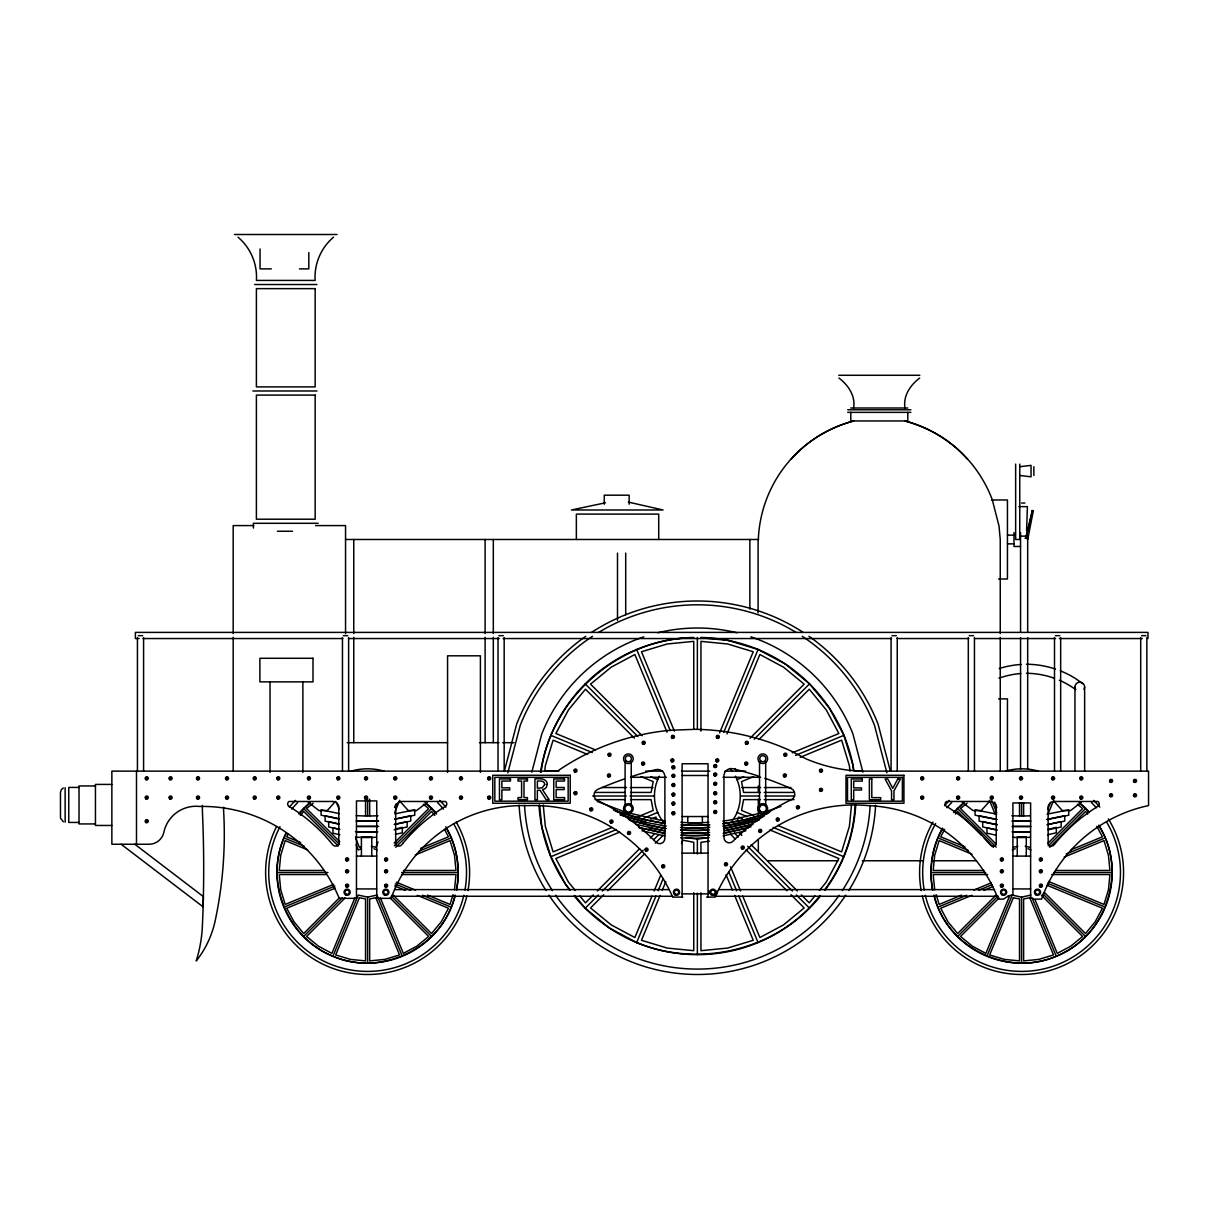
<?xml version="1.0" encoding="UTF-8"?>
<svg xmlns="http://www.w3.org/2000/svg" width="1209" height="1209" viewBox="0 0 1209 1209"><rect width="100%" height="100%" fill="white"/><g stroke="black" fill="none" stroke-linecap="round" stroke-linejoin="round"><path stroke-width="1.5" d="M1026.607 530.6L1027.393 506.631L1018.87 506.631M454.962 895.295C443.461 947.176 381.319 977.537 332.928 956.259C286.231 937.897 262.806 877.704 286.382 833.122M454.493 889.794L455.989 874.56L401.554 874.56M446.333 828.422C457.41 846.814 460.055 869.256 456.518 890.202A90.645 90.645 0 0 0 445.804 826.669M541.073 772.355C550.397 698.213 619.114 638.231 693.724 637.763M544.806 771.115L545.319 765.781L553.102 740.15L587.619 754.446M851.499 804.952L849.398 826.261L841.63 851.892L777.78 825.445M855.095 805.134C853.75 835.495 843.005 865.629 824.614 889.809M942.491 828.225A90.645 90.645 0 0 0 932.668 890.202C929.116 869.256 931.776 846.814 942.854 828.422M1099.449 826.85C1127.982 871.674 1105.525 937.096 1056.258 956.259C1007.868 977.537 945.725 947.176 934.209 895.295M663.469 822.044C653.011 809.471 651.711 790.535 659.313 776.208M735.404 776.208C742.704 789.991 741.842 808.02 732.412 820.548M1027.877 538.73L1033.302 510.772L1032.078 510.546M1030.37 521.094L1032.698 510.666M1026.078 538.398L1032.516 510.636M1025.595 538.307L1032.305 510.591M504.349 771.221L516.666 724.055A194.196 194.196 0 0 1 585.76 636.297M507.825 772.838L520.202 725.445A190.402 190.402 0 0 1 592.47 636.312M531.809 772.173L541.798 733.954A167.19 167.19 0 0 1 643.823 636.826M453.012 894.675L450.05 904.438L427.518 895.098M354.872 897.909L331.901 953.372L318.405 946.163L306.572 936.461L345.064 897.955M378.009 842.069L375.848 847.267L371.284 846.3M332.928 956.259L358.272 895.068L367.612 897.138L376.966 895.068L402.295 956.259M394.557 807.461L395.963 804.061M394.723 812.448L399.741 800.313M652.014 896.126L634.861 937.534L611.24 924.915L590.536 907.929L603.759 894.705M654.16 890.942L660.598 875.407M719.642 732.866L753.237 651.757L727.606 643.989L700.948 641.359L700.948 731.082M574.759 895.461L585.201 908.186L609.23 927.923L636.659 942.567L655.973 895.945M658.119 890.761L663.121 878.671M723.723 732.367L758.073 649.475L728.302 640.453L701.008 637.763M660.084 895.416L641.495 940.285L667.126 948.068L693.77 950.682L693.77 892.741M662.23 890.247L665.796 881.618M681.528 843.64L682.949 840.195L693.77 842.28L693.77 853.494M726.987 733.893L759.872 654.507L783.477 667.141L804.181 684.128L749.988 738.306M737.822 819.385L738.79 817.072L742.235 818.493M986.876 956.259L1012.22 895.068L1021.575 897.138L1030.914 895.068M1047.81 809.169L1050.621 802.368M1047.946 814.186L1053.689 800.313M919.671 378.009C910.543 384.991 902.942 395.675 904.982 408.007M288.346 833.802L286.745 836.794L300.618 842.537M944.713 829.298L940.708 836.794L964.963 846.844M299.016 813.914L309.02 803.909M300.437 815.41L303.671 811.466L338.188 845.983M814.926 895.945L809.259 902.851L801.34 894.917M819.46 890.429L826.246 882.147L838.88 858.526L769.846 829.933M636.659 942.567C699.452 968.666 778.4 949.972 819.974 895.461M954.097 812.539L962.969 803.909M955.473 814.095L957.619 811.466L981.512 835.359M791.17 459.239C807.431 440.469 829.827 427.457 853.69 420.959A127.64 127.64 0 0 0 758.33 539.486L758.617 539.486M335.437 801.431L327.291 810.514L319.04 810.604L308.25 802.323M989.446 801.431L981.3 810.514L973.049 810.604L962.258 802.323M339.517 897.713L303.671 933.56L293.968 921.726L286.745 908.231L335.286 888.131M394.149 843.081L428.651 808.564L423.392 804.257M303.519 936.612L342.192 897.924M394.361 845.756L431.704 808.413L426.218 803.909M395.721 847.313L431.553 811.466L434.802 815.41M593.392 894.917L585.458 902.851L579.791 895.945M597.352 890.957L639.652 848.658M650.23 838.079L654.19 834.119M585.201 908.186L598.379 895.008M602.324 891.063L643.173 850.214M653.706 839.681L658.981 834.406M754.189 739.198L809.531 683.856L785.487 664.134L758.073 649.475M607.719 890.746L644.729 853.735M655.308 843.157L663.227 835.238M759.04 739.424L809.259 689.206L826.246 709.91L838.88 733.515L792.288 752.814M996.125 895.053L957.619 933.56L947.916 921.726L940.708 908.231L971.9 895.31M1048.097 843.081L1082.614 808.564L1077.355 804.257M957.483 936.612L997.485 896.594M1048.324 845.756L1085.667 808.413L1089.037 812.539M999.027 897.955L960.52 936.461L972.353 946.163L985.849 953.372L1009.545 896.186L1008.215 895.642M1049.669 847.313L1085.516 811.466L1087.677 814.095M333.548 237.206C321.02 247.633 313.992 264.167 315.156 280.428L256.399 280.428C257.562 264.167 250.535 247.633 238.007 237.206M313.146 803.169L306.572 808.564L339.759 841.751M967.094 803.169L960.52 808.564L996.367 844.411M427.276 802.323L416.47 810.604L408.234 810.514L400.088 801.431M1081.284 802.323L1070.479 810.604L1062.243 810.514L1054.097 801.431M63.336 788.041L61.417 789.522L60.45 792.363L60.495 818.115L63.336 821.818M360.705 846.723L359.375 847.267L355.794 838.608M361.234 848.718L358.272 849.957L356.156 844.849M333.714 884.338L285.173 904.438L280.73 889.794L279.234 874.56L326.173 874.56M420.747 848.28L448.479 836.794L444.474 829.298M283.873 907.203L334.863 886.076M419.07 851.196L451.35 837.822M415.382 854.944L450.05 840.587L454.493 855.231L455.989 870.465L403.428 870.465M611.769 827.591L553.102 851.892L545.319 826.261L543.234 804.952M637.657 816.861L653.192 810.438L651.107 799.617L630.554 799.617M570.119 889.809L565.464 884.157L550.82 856.728L616.439 829.54M644.065 818.1L657.877 812.372M736.84 779.669L743.747 776.813M795.552 755.353L843.912 735.329L829.253 707.9L809.531 683.856M619.703 832.079L555.853 858.526L568.472 882.147L575.272 890.429M650.759 819.218L655.943 817.072L656.895 819.385M753.615 776.616L741.54 781.619L743.611 792.439L760.431 792.439M800.207 757.318L841.63 740.15L849.398 765.781L849.927 771.115M1013.338 847.267L1017.902 846.3M1012.22 849.957L1015.197 848.718M961.669 895.098L939.136 904.438L936.174 894.675M973.804 890.081L991.123 882.902M1071.234 849.715L1102.427 836.794L1096.82 826.306M937.821 907.203L966.716 895.234M978.61 890.308L992.211 884.671M1066.217 854.022L1105.313 837.822M984.035 890.277L992.695 886.696M1064.147 857.105L1103.998 840.587L1108.441 855.231L1109.953 870.465L1055.502 870.465M759.6 819.868L725.808 828.059M764.133 812.252L780.984 806.388M769.619 812.372L745.076 819.611L728.453 822.785M767.503 813.642L747.041 819.4L729.768 822.679A232.143 232.143 0 0 1 722.816 823.631M764.088 816.317L743.097 822.377L727.123 825.43A214.628 214.628 0 0 1 723.556 825.943M751.046 826.79L723.148 833.333M745.832 830.779L723.148 835.903M751.847 824.402L724.478 830.689M748.22 827.953L724.478 833.258M757.151 821.168L727.123 827.999A214.628 214.628 0 0 1 723.556 828.513M752.92 824.508L725.808 830.628M762.426 812.705L729.768 820.125A232.143 232.143 0 0 1 722.816 821.077M761.519 817.768L728.453 825.339A223.378 223.378 0 0 1 722.876 826.125M395.434 829.011L402.31 827.364L402.31 832.759L395.434 834.391M1047.719 829.419L1056.318 827.364L1056.318 832.759L1047.719 834.799M605.513 502.778L571.419 509.986L663.076 509.986L628.348 502.098M394.754 819.052L410.728 815.697L410.728 821.077L394.754 824.447M1046.979 819.354L1064.736 815.697L1064.736 821.077L1046.979 824.734M394.769 813.899L414.747 809.818L414.747 815.198L394.769 819.279M394.149 824.402L407.161 821.606L407.161 827.001L394.149 829.797M1047.1 814.171L1068.741 809.818L1068.741 815.198L1047.1 819.551M1048.158 824.402L1061.17 821.606L1061.17 827.001L1048.158 829.797M686.213 837.656L697.366 839.122L708.519 837.656M709.456 841.162L700.948 842.28L700.948 853.494M1019.761 466.704L1031.05 465.374L1031.05 476.814L1019.761 475.469M378.674 821.017L357.169 821.032M378.009 821.047L356.156 820.987M378.674 826.397L357.169 826.427M1030.325 821.107L1012.961 821.092M1030.884 821.077L1011.842 821.047M1030.884 826.457L1012.961 826.472M377.782 826.442L358.06 826.442M1030.144 826.503L1012.069 826.442M234.501 234.501L337.069 234.501M271.3 268.882L260.056 268.882L260.056 248.978M299.439 268.882L308.809 268.882L308.809 252.59M254.646 284.523L316.97 284.523M838.759 375.289L919.837 375.289M252.877 390.991L317.015 390.991M850.788 408.007L907.793 408.007M847.721 409.791L910.876 409.791M847.721 412.36L910.876 412.36M991.531 499.982L1007.445 499.982L1007.445 579.005L998.604 579.005M1021.56 503.035L1024.869 503.035M318.163 523.301L253.406 523.301L253.406 528.076M253.784 525.583L233.186 525.583L233.186 633.607M315.579 525.583L345.547 525.583L345.547 633.607M277.405 531.25L292.487 531.25M1007.445 535.134L1013.988 535.134M1020.154 536.131L1027.68 536.131L1027.68 632.005M345.547 539.486L758.088 539.486L758.088 612.903M1007.445 543.854L1013.988 543.854M1020.532 546.468L1013.988 546.468L1013.988 532.519M138.325 635.677L142.677 635.677M343.371 635.677L347.724 635.677M498.909 635.677L503.276 635.677M891.985 635.677L896.337 635.677M969.21 635.677L973.562 635.677M1055.412 635.677L1059.764 635.677M1141.598 635.677L1145.966 635.677M139.141 638.548L135.378 638.548L135.378 632.398L1147.961 632.398L1147.961 638.548M142.919 638.548L342.797 638.548M348.449 638.548L499.302 638.548M503.08 638.548L891.517 638.548M897.169 638.548L968.832 638.548M974.484 638.548L1055.563 638.548M1059.341 638.548L1142.309 638.548M998.604 698.878L1007.445 698.878L1007.445 770.904M347.195 742.674L447.587 742.674M479.489 742.674L498.969 742.674M502.732 742.674L514.021 742.674M558.906 771.13L111.863 771.13L111.863 844.245L148.435 844.245A15.173 15.173 0 0 0 163.699 832.971A32.915 32.915 0 0 1 199.606 806.448A147.725 147.725 0 0 1 339.215 898.347L356.474 898.347L356.474 800.917L376.74 800.917L376.74 898.347L391.036 898.347A140.078 140.078 0 0 1 527.744 805.632A151.488 151.488 0 0 1 672.627 897.093L682.753 897.093M645.651 771.13L662.623 771.13M681.483 771.13L709.774 771.13M724.856 771.13L745.59 771.13M854.975 771.13L1148.55 771.13L1148.55 805.572A145.941 145.941 0 0 0 1041.553 899.133L1033.831 899.133L1030.627 897.078L1030.627 802.942L1012.915 802.942L1012.915 894.69L1010.694 895.31A24.89 24.89 0 0 0 1003.561 899.133L998.196 899.133A145.745 145.745 0 0 0 867.669 805.557A150.838 150.838 0 0 0 715.214 897.093L706.615 897.093M682.118 775.498L708.036 775.498M630.569 777.281L666.401 777.281M722.967 777.281L760.688 777.281M111.863 784.414L95.451 784.414L95.451 825.46L111.863 825.46M95.451 785.941L79.023 785.941L79.023 823.934L95.451 823.934M79.023 787.422L68.762 787.422L68.762 822.437L79.023 822.437M602.022 787.543L626.564 787.543M630.342 787.543L652.996 787.543M741.721 787.543L760.612 787.543M764.375 787.543L790.807 787.543M595.04 792.439L624.947 792.439M630.554 792.439L651.107 792.439L653.192 781.619L641.118 776.616M764.179 792.439L794.086 792.439M592.773 796.021L626.307 796.021M630.04 796.021L654.265 796.021M740.467 796.021L759.101 796.021M764.692 796.021L794.494 796.021M595.04 799.617L624.947 799.617M760.431 799.617L743.611 799.617L741.54 810.438L753.615 815.44M764.179 799.617L794.086 799.617M682.118 816.543L708.036 816.543M682.118 853.131L708.036 853.131M356.474 856.093L376.74 856.093M1012.915 856.093L1030.627 856.093M767.881 860.763L838.094 860.763M862.425 860.763L922.558 860.763M933.665 860.763L976.373 860.763M324.284 870.465L279.234 870.465L280.73 855.231L285.173 840.587L307.706 849.927M983.884 870.465L933.197 870.465L934.693 855.231L939.136 840.587L972.066 854.234M276.967 872.52L327.896 872.52M401.675 872.52L458.256 872.52M930.93 872.52L985.622 872.52M1053.749 872.52L1112.204 872.52M987.632 874.56L933.197 874.56L934.693 889.794M1051.754 874.56L1109.953 874.56L1108.441 889.794L1103.998 904.438L1048.535 881.467M356.474 888.932L376.74 888.932M1012.915 888.932L1030.627 888.932M394.905 889.612L669.015 889.612M718.584 889.612L994.569 889.612M682.118 893.874L708.036 893.874M391.142 896.262L672.763 896.262M714.821 896.262L998.317 896.262M545.425 771.13L557.198 771.297A237.145 237.145 0 0 1 670.889 730.236L695.311 729.329A237.145 237.145 0 0 1 790.066 750.547L806.146 758.889A153.709 153.709 0 0 0 861.397 771.13M1025.247 846.3L1029.796 847.267M996.76 814.171L975.104 809.818L975.104 815.198L996.76 819.551M996.881 819.4L979.109 815.773L979.109 821.153L996.881 824.78M339.412 813.612L321.095 809.818L321.095 815.198L339.412 819.007M339.306 818.81L325.115 815.773L325.115 821.153L339.306 824.206M997.334 824.644L982.69 821.561L982.69 826.956L997.334 830.039M664.723 833.303L638.548 827.379M664.723 835.872L642.024 830.855M1025.066 538.217L1028.179 538.791M665.207 830.87L635.994 824.281M665.207 833.439L639.621 827.802M663.922 828.165L648.583 825.279L628.453 819.506M648.583 827.848L663.922 830.734M995.596 829.737L986.967 827.787L986.967 833.182L995.596 835.117M339.865 829.344L332.974 827.787L332.974 833.182L339.865 834.739M338.429 823.828L328.682 821.561L328.682 826.956L338.429 829.223M646.649 822.437L620.459 814.609M630.841 820.775L662.623 828.044A214.628 214.628 0 0 0 666.189 828.543M613.658 810.151L644.684 819.626L661.323 822.785A223.378 223.378 0 0 0 665.026 823.329M615.532 811.299L642.72 819.4L660.008 822.679A232.143 232.143 0 0 0 665.207 823.42M620.141 814.972L644.684 822.196L662.623 825.475A214.628 214.628 0 0 0 666.189 825.989M1027.937 848.718L1030.914 849.957M937.821 837.822L968.424 850.501M1047.523 883.265L1105.313 907.203M1046.979 885.26L1102.427 908.231L1095.218 921.726L1085.516 933.56L1044.364 892.408M595.538 749.958L555.853 733.515L568.472 709.91L585.458 689.206L634.362 738.11M550.82 735.329L592.259 752.497M650.971 776.813L657.877 779.669M736.84 812.372L747.207 816.664M773.11 827.394L843.912 856.728M373.989 848.718L376.966 849.957M396.325 882.177L415.382 890.081M283.873 837.822L304.26 846.27M395.267 883.975L410.561 890.308M422.47 895.234L451.35 907.203M394.754 885.97L405.151 890.277M417.286 895.31L448.479 908.231L441.27 921.726L431.553 933.56L393.061 895.053M597.231 801.401L625.627 812.252L660.008 820.125A232.143 232.143 0 0 0 665.207 820.851M1082.796 683.705L1075.738 678.672A93.652 93.652 0 0 0 1060.308 670.829M134.804 844.245L203.399 896.625L203.112 906.841L121.127 844.245M1080.166 803.909L1085.667 808.413M957.483 808.413L996.156 847.101M1042.989 893.935L1085.667 936.612M984.171 838.018L993.466 847.313M1041.463 895.31L1082.614 936.461L1070.781 946.163L1057.286 953.372L1035.025 899.647M642.085 735.677L590.536 684.128L611.24 667.141L634.861 654.507L667.02 732.17M739.213 832.789L741.858 835.434M751.106 844.698L797.366 890.957M585.201 683.856L637.899 736.568M734.422 833.092L738.382 837.036M747.6 846.27L792.394 891.063M796.353 895.008L809.531 908.186M730.176 833.908L735.45 839.197M746.029 849.776L786.999 890.746M790.973 894.705L804.181 907.929L783.477 924.915L759.872 937.534L742.719 896.126M303.519 808.413L339.533 844.426M391.701 896.594L431.704 936.612M390.159 897.955L428.651 936.461L416.833 946.163L403.338 953.372L380.351 897.909M967.427 459.239C951.151 440.469 928.769 427.457 904.906 420.959A127.64 127.64 0 0 1 992.257 499.71L999.012 525.975L1000.251 539.486L1000.251 633.652M431.704 808.413L436.222 813.914M734.694 768.576L736.78 771.297M730.115 768.531L732.412 771.493M838.925 378.009C848.053 384.991 855.655 395.675 853.614 408.007M994.675 802.217L996.821 807.416M991.803 800.66L996.73 812.569M1032.32 898.468L1056.258 956.259M989.446 800.313L995.188 814.186M674.38 731.143L641.495 651.757L667.126 643.989L693.77 641.359L693.77 729.208M730.553 866.777L740.573 890.942M636.659 649.475L670.285 730.644M728.74 871.765L736.598 890.761M738.744 895.945L758.073 942.567M726.065 874.711L732.503 890.247M734.649 895.416L753.237 940.285L727.606 948.068L700.948 950.682L700.948 892.741M336.208 802.051L339.079 808.987M843.912 735.329L852.934 765.085L853.478 770.541M550.82 856.728L541.783 826.971L539.637 805.134M890.383 771.221L878.051 724.055A194.196 194.196 0 0 0 808.972 636.297M886.907 772.838L874.53 725.445A190.402 190.402 0 0 0 802.247 636.312M862.909 772.173L852.934 733.954A167.19 167.19 0 0 0 750.895 636.826M1146.857 637.551L1146.857 771.13M1140.707 637.551L1140.707 771.13M1084.639 686.984L1084.639 771.13M1074.952 686.984L1074.952 771.13M1060.656 637.551L1060.656 771.13M1054.505 637.551L1054.505 771.13M1033.861 466.704L1033.861 475.469M1027.68 637.657L1027.68 769.241M1026.29 856.093L1026.29 836.855L1017.237 836.855L1017.237 856.093M1023.615 802.912L1023.615 816.045M1021.575 802.625L1021.575 815.818M1021.575 897.138L1021.575 963.15M1020.532 532.519L1020.562 632.005M1020.562 637.657L1020.562 769.241M1019.761 464.105L1019.761 539.486L1015.651 539.486L1015.651 464.105M1019.519 802.912L1019.519 816.045M1000.251 637.415L1000.251 771.13M974.454 637.551L974.454 771.13M968.303 637.551L968.303 771.13M907.793 412.36L907.793 420.959L850.788 420.959L850.788 412.36M897.244 637.551L897.244 771.13M891.078 637.551L891.078 771.13M765.69 761.534L765.69 805.889M759.524 761.534L759.524 807.733M758.33 786.062L758.33 791.668M758.33 799.134L758.33 814.08M758.33 840.225L758.33 851.423M749.867 539.486L749.867 609.14M708.036 897.093L708.036 763.756L682.118 763.756L682.118 897.093M702.384 816.543L702.384 822.755L687.77 822.755L687.77 816.543M697.366 637.4L697.366 728.695M697.366 839.122L697.366 854.038M697.366 893.164L697.366 954.642M658.709 539.486L658.709 514.097L576.361 514.097L576.361 539.486M631.249 761.534L631.249 805.889M629.148 504.229L629.148 495.191L604.258 495.191L604.258 504.229M625.703 553.102L625.703 614.792M625.098 761.534L625.098 805.889M617.497 553.102L617.497 620.429M504.168 637.551L504.168 771.13M498.017 637.551L498.017 771.13M493.317 539.486L493.317 633.576M493.317 637.324L493.317 742.674M485.111 539.486L485.111 633.576M485.111 637.324L485.111 742.674M480.411 772.415L480.411 655.807L447.572 655.807L447.572 772.415M371.783 856.093L371.783 836.855L361.415 836.855L361.415 856.093M369.667 799.149L369.667 816.045M367.612 798.847L367.612 815.818M367.612 897.138L367.612 963.15M365.556 799.149L365.556 816.045M353.753 539.486L353.753 633.576M353.753 637.324L353.753 742.674M348.63 637.551L348.63 771.13M342.464 637.551L342.464 771.13M302.87 681.876L302.87 772.415M270.03 681.876L270.03 772.415M233.186 637.355L233.186 771.115M223.62 807.204L223.62 810.846A413.584 413.584 0 0 1 215.096 921.107A97.249 97.249 0 0 1 196.206 960.974A136.738 136.738 0 0 0 202.387 926.034A1276.523 1276.523 0 0 0 202.387 810.846L202.387 805.39M143.584 637.551L143.584 771.13M137.433 637.551L137.433 771.13M136.496 771.13L136.496 844.245M65.135 787.679L65.135 822.18M998.982 678.173A84.101 84.101 0 0 1 1020.834 673.534M1026.426 664.24A93.652 93.652 0 0 1 1055.442 669.061M1026.441 673.292A84.509 84.509 0 0 1 1054.052 678.143M1059.296 680.214A84.509 84.509 0 0 1 1075.572 689.493M999.208 668.547A93.229 93.229 0 0 1 1021.227 664.436M1075.602 689.402A4.836 4.836 0 0 1 1079.803 682.148A4.836 4.836 0 0 1 1083.989 689.402M1005.51 771.13A59.528 59.528 0 0 1 1038.35 771.13M657.756 632.775A167.19 167.19 0 0 1 736.961 632.775M591.942 632.111A194.196 194.196 0 0 1 802.776 632.111M598.651 632.398A190.402 190.402 0 0 1 796.081 632.398M351.199 771.13A59.528 59.528 0 0 1 384.039 771.13M378.009 815.712A179.355 179.355 0 0 1 356.156 815.607M377.782 831.837A150.324 150.324 0 0 1 358.06 831.822M376.362 837.202A132.839 132.839 0 0 1 355.461 837.051M376.362 831.807A132.839 132.839 0 0 1 355.461 831.671M1030.325 815.788A179.355 179.355 0 0 1 1011.842 815.712M1030.144 831.928A150.324 150.324 0 0 1 1012.069 831.822M1030.37 837.202A132.839 132.839 0 0 1 1012.946 837.308M1030.37 831.807A132.839 132.839 0 0 1 1012.946 831.913M709.245 827.394A214.628 214.628 0 0 1 680.516 827.424M709.245 829.963A214.628 214.628 0 0 1 680.516 829.979M708.64 832.533A205.908 205.908 0 0 1 681.09 832.578M708.64 829.963A205.908 205.908 0 0 1 681.09 830.009M709.683 834.981A197.218 197.218 0 0 1 681.861 835.192M709.683 832.412A197.218 197.218 0 0 1 681.861 832.623M709.018 837.58A188.544 188.544 0 0 1 680.622 837.731M709.018 835.011A188.544 188.544 0 0 1 680.622 835.162M708.867 822.332A232.143 232.143 0 0 1 680.894 822.332M708.867 824.901A232.143 232.143 0 0 1 680.894 824.901M728.453 822.785A223.378 223.378 0 0 1 722.876 823.556M709.834 824.825A223.378 223.378 0 0 1 681.8 824.946M709.834 827.379A223.378 223.378 0 0 1 681.8 827.5M665.026 825.883A223.378 223.378 0 0 1 661.323 825.354M716.907 891.154A4.111 4.111 0 0 1 715.003 895.778M708.988 893.285A4.111 4.111 0 0 1 708.988 891.154M758.088 775.951A368.382 368.382 0 0 0 737.717 769.952L733.153 768.788A7.435 7.435 0 0 0 723.964 774.954L723.964 837.232A5.259 5.259 0 0 0 732.986 841.268L735.253 838.925A204.774 204.774 0 0 1 788.963 800.842L791.154 799.829A6.151 6.151 0 0 0 791.154 788.555A368.382 368.382 0 0 0 764.798 778.218M624.071 779.08A368.382 368.382 0 0 0 597.699 789.401A6.151 6.151 0 0 0 597.699 800.675L599.891 801.688A204.774 204.774 0 0 1 653.601 839.787L655.882 842.114A5.259 5.259 0 0 0 664.89 838.079L664.89 775.8A7.435 7.435 0 0 0 655.701 769.634L651.137 770.798A368.382 368.382 0 0 0 630.766 776.813M875.603 805.224A178.479 178.479 0 0 1 848.748 890.549M845.756 895.174A178.479 178.479 0 0 1 548.962 895.174M545.969 890.549A178.479 178.479 0 0 1 519.129 805.224M870.163 805.436A173.053 173.053 0 0 1 842.295 890.61M839.137 895.28A173.053 173.053 0 0 1 555.596 895.28M552.437 890.61A173.053 173.053 0 0 1 524.555 805.436M855.73 805.164A158.621 158.621 0 0 1 825.052 890.126M820.563 895.945A158.621 158.621 0 0 1 574.169 895.945M569.666 890.126A158.621 158.621 0 0 1 539.002 805.164M540.529 772.279A158.621 158.621 0 0 1 693.709 637.445M701.008 637.445A158.621 158.621 0 0 1 853.917 770.465M466.87 895.96A101.979 101.979 0 0 1 332.838 968.379A101.979 101.979 0 0 1 276.408 826.865M289.359 807.113A101.979 101.979 0 0 1 295.495 800.403M439.728 800.403A101.979 101.979 0 0 1 445.864 807.113M456.231 822.044A101.979 101.979 0 0 1 467.974 890.625M463.863 895.249A98.896 98.896 0 0 1 333.064 965.175A98.896 98.896 0 0 1 279.989 826.684M291.732 809.093A98.896 98.896 0 0 1 297.686 802.58M437.537 802.58A98.896 98.896 0 0 1 443.491 809.093M453.541 823.571A98.896 98.896 0 0 1 464.936 890.081M455.325 895.385A90.645 90.645 0 0 1 336.253 957.558A90.645 90.645 0 0 1 286.049 832.971M298.699 813.642A90.645 90.645 0 0 1 310.108 802.444M425.115 802.444A90.645 90.645 0 0 1 436.54 813.642M1108.336 818.901A101.979 101.979 0 0 1 1060.595 966.732A101.979 101.979 0 0 1 922.316 895.96M921.213 890.625A101.979 101.979 0 0 1 932.955 822.044M944.501 805.723A101.979 101.979 0 0 1 949.458 800.403M1093.677 800.403A101.979 101.979 0 0 1 1099.827 807.113M1106.613 822.044A98.896 98.896 0 0 1 1058.6 964.208A98.896 98.896 0 0 1 925.323 895.249M924.25 890.081A98.896 98.896 0 0 1 935.645 823.571M946.843 807.748A98.896 98.896 0 0 1 951.649 802.58M1091.5 802.58A98.896 98.896 0 0 1 1096.306 807.748M1098.845 825.143A90.645 90.645 0 0 1 1057.074 955.911A90.645 90.645 0 0 1 933.862 895.385M953.825 812.297A90.645 90.645 0 0 1 964.072 802.444M1079.078 802.444A90.645 90.645 0 0 1 1089.324 812.297M547.209 784.369L546.513 786.983A5.682 5.682 0 0 1 544.473 788.993L542.524 789.764L549.158 799.708L546.136 799.708L540.045 790.278L537.37 790.278L537.37 799.708L534.952 799.708L534.952 778.944C539.138 778.52 547.284 778.143 547.209 784.369M544.715 784.52L542.146 787.905L537.37 788.177L537.37 781.044C540 780.878 544.866 780.651 544.715 784.52M145.654 778.067C146.984 782.223 148.888 775.135 145.654 778.067M145.654 797.305C146.984 801.461 148.888 794.373 145.654 797.305M145.654 820.926C146.984 825.082 148.888 817.994 145.654 820.926M169.517 778.067C170.847 782.223 172.751 775.135 169.517 778.067M169.517 797.305C170.847 801.461 172.751 794.373 169.517 797.305M196.961 778.067C198.291 782.223 200.195 775.135 196.961 778.067M196.961 797.305C198.291 801.461 200.195 794.373 196.961 797.305M225.947 778.067C227.292 782.223 229.181 775.135 225.947 778.067M225.947 797.305C227.292 801.461 229.181 794.373 225.947 797.305M253.663 778.067C254.993 782.223 256.897 775.135 253.663 778.067M253.663 797.305C254.993 801.461 256.897 794.373 253.663 797.305M277.269 778.067C278.599 782.223 280.488 775.135 277.269 778.067M277.269 797.305C278.599 801.461 280.488 794.373 277.269 797.305M307.872 778.067C309.202 782.223 311.106 775.135 307.872 778.067M307.872 797.305C309.202 801.461 311.106 794.373 307.872 797.305M337.296 778.067C338.626 782.223 340.53 775.135 337.296 778.067M337.296 797.305C338.626 801.461 340.53 794.373 337.296 797.305M346.091 859.176C347.421 863.332 349.325 856.244 346.091 859.176M346.091 871.009C347.421 875.165 349.325 868.062 346.091 871.009M346.091 885.366C347.421 889.522 349.325 882.434 346.091 885.366M364.997 778.067C366.327 782.223 368.231 775.135 364.997 778.067M364.997 797.305C366.327 801.461 368.231 794.373 364.997 797.305M394.255 778.067C395.585 782.223 397.474 775.135 394.255 778.067M385.082 859.176C386.412 863.332 388.316 856.244 385.082 859.176M394.255 797.305C395.585 801.461 397.474 794.373 394.255 797.305M385.082 871.009C386.412 875.165 388.316 868.062 385.082 871.009M385.082 885.366C386.412 889.522 388.316 882.434 385.082 885.366M429.905 778.067C431.235 782.223 433.139 775.135 429.905 778.067M429.905 797.305C431.235 801.461 433.139 794.373 429.905 797.305M459.919 778.067C461.264 782.223 463.153 775.135 459.919 778.067M459.919 797.305C461.264 801.461 463.153 794.373 459.919 797.305M488.149 778.067C489.479 782.223 491.383 775.135 488.149 778.067M488.149 797.305C489.479 801.461 491.383 794.373 488.149 797.305M574.426 770.329C575.756 774.485 577.66 767.398 574.426 770.329M574.426 792.908C575.756 797.063 577.66 789.976 574.426 792.908M590.219 809.078C591.549 813.234 593.453 806.131 590.219 809.078M608.444 754.431C609.774 758.587 611.678 751.499 608.444 754.431M607.931 775.211C609.26 779.367 611.165 772.279 607.931 775.211M610.424 821.259C611.769 825.415 613.658 818.327 610.424 821.259M627.97 832.669C629.3 836.824 631.204 829.737 627.97 832.669M642.614 742.492C643.944 746.648 645.848 739.56 642.614 742.492M642.1 763.272C643.43 767.428 645.334 760.34 642.1 763.272M645.47 849.353C646.8 853.509 648.689 846.421 645.47 849.353M671.856 736.598C673.186 740.754 675.09 733.667 671.856 736.598M671.343 760.129C672.672 764.284 674.577 757.197 671.343 760.129M672.37 767.05C673.7 771.206 675.604 764.118 672.37 767.05M672.37 775.513C673.7 779.669 675.604 772.581 672.37 775.513M672.37 784.762C673.7 788.918 675.604 781.815 672.37 784.762M662.184 866.022C663.514 870.178 665.418 863.09 662.184 866.022M672.37 794.253C673.7 798.408 675.604 791.321 672.37 794.253M672.37 803.229C673.7 807.385 675.604 800.298 672.37 803.229M672.37 812.977C673.7 817.133 675.604 810.045 672.37 812.977M716.756 736.598C718.086 740.754 719.99 733.667 716.756 736.598M714.187 765.765C715.516 769.921 717.421 762.834 714.187 765.765M714.187 774.244C715.516 778.4 717.421 771.297 714.187 774.244M716.242 760.129C717.572 764.284 719.476 757.197 716.242 760.129M714.187 783.477C715.516 787.633 717.421 780.546 714.187 783.477M714.187 792.968C715.516 797.124 717.421 790.036 714.187 792.968M714.187 801.945C715.516 806.101 717.421 799.013 714.187 801.945M714.187 811.692C715.516 815.848 717.421 808.761 714.187 811.692M724.916 863.967C726.246 868.122 728.15 861.035 724.916 863.967M745.741 742.492C747.071 746.648 748.976 739.56 745.741 742.492M745.228 763.272C746.558 767.428 748.462 760.34 745.228 763.272M741.646 847.297C742.976 851.453 744.88 844.366 741.646 847.297M759.131 830.613C760.461 834.769 762.365 827.681 759.131 830.613M784.278 754.431C785.608 758.587 787.512 751.499 784.278 754.431M776.677 819.203C778.007 823.359 779.911 816.271 776.677 819.203M783.764 775.211C785.109 779.367 786.999 772.279 783.764 775.211M796.882 807.023C798.227 811.179 800.116 804.091 796.882 807.023M819.944 770.329C821.274 774.485 823.178 767.398 819.944 770.329M819.944 789.568C821.274 793.724 823.178 786.636 819.944 789.568M921.198 778.067C922.527 782.223 924.432 775.135 921.198 778.067M921.198 797.305C922.527 801.461 924.432 794.373 921.198 797.305M957.105 778.067C958.45 782.223 960.339 775.135 957.105 778.067M957.105 797.305C958.45 801.461 960.339 794.373 957.105 797.305M990.715 778.067C992.045 782.223 993.949 775.135 990.715 778.067M990.715 797.305C992.045 801.461 993.949 794.373 990.715 797.305M1000.795 859.176C1002.125 863.332 1004.029 856.244 1000.795 859.176M1000.795 871.009C1002.125 875.165 1004.029 868.062 1000.795 871.009M1000.795 885.366C1002.125 889.522 1004.029 882.434 1000.795 885.366M1019.973 778.067C1021.303 782.223 1023.192 775.135 1019.973 778.067M1019.973 797.305C1021.303 801.461 1023.192 794.373 1019.973 797.305M1039.785 859.176C1041.115 863.332 1043.019 856.244 1039.785 859.176M1039.785 871.009C1041.115 875.165 1043.019 868.062 1039.785 871.009M1052.042 778.067C1053.371 782.223 1055.261 775.135 1052.042 778.067M1039.785 885.366C1041.115 889.522 1043.019 882.434 1039.785 885.366M1052.042 797.305C1053.371 801.461 1055.261 794.373 1052.042 797.305M1080.257 778.067C1081.587 782.223 1083.491 775.135 1080.257 778.067M1080.257 797.305C1081.587 801.461 1083.491 794.373 1080.257 797.305M1110.013 780.636C1111.343 784.792 1113.247 777.689 1110.013 780.636M1110.013 794.993C1111.343 799.149 1113.247 792.061 1110.013 794.993M1133.936 780.636C1135.266 784.792 1137.17 777.689 1133.936 780.636M1133.936 794.993C1135.266 799.149 1137.17 792.061 1133.936 794.993M359.375 897.758L335.694 954.944L350.338 959.387L365.556 960.898L365.556 898.937L359.375 897.758M1013.338 897.758L989.642 954.944L1004.286 959.387L1019.519 960.898L1019.519 898.937L1013.338 897.758M897.743 778.989L892.771 788.344L887.799 778.989L885.079 778.989L891.577 790.867L891.577 799.769L893.965 799.769L893.965 790.867L900.463 778.989L897.743 778.989M402.945 843.262L401.856 844.653A3.929 3.929 0 0 1 395.691 844.653L395.691 806.191A6.453 6.453 0 0 1 401.887 801.476L445.456 801.476A2.871 2.871 0 0 1 445.456 806.373L442.479 808.201A170.696 170.696 0 0 0 402.945 843.262M1055.397 843.262L1054.308 844.653A3.929 3.929 0 0 1 1048.143 844.653L1048.143 806.191A6.453 6.453 0 0 1 1054.339 801.476L1097.908 801.476A2.871 2.871 0 0 1 1097.908 806.373L1094.931 808.201A170.696 170.696 0 0 0 1055.397 843.262M375.848 897.758L369.667 898.937L369.667 960.898L384.9 959.387L399.544 954.944L375.848 897.758M1029.796 897.758L1023.615 898.937L1023.615 960.898L1038.848 959.387L1053.492 954.944L1029.796 897.758M315.156 288.634L256.399 288.634L256.399 386.895L315.156 386.895L315.156 288.634M315.156 395.101L256.399 395.101L256.399 519.205L315.156 519.205L315.156 395.101M312.995 658.285L259.89 658.285L259.89 681.876L312.995 681.876L312.995 658.285M570.225 775.286L492.758 775.286L492.758 803.244L570.225 803.244L570.225 775.286M903.939 775.286L845.983 775.286L845.983 803.244L903.939 803.244L903.939 775.286M568.154 777.357L494.829 777.357L494.829 801.174L568.154 801.174L568.154 777.357M902.382 777.357L847.524 777.357L847.524 801.174L902.382 801.174L902.382 777.357M510.47 778.944L499.453 778.944L499.453 799.708L501.871 799.708L501.871 789.93L509.699 789.93L509.699 787.83L501.871 787.83L501.871 781.044L510.47 781.044L510.47 778.944M527.441 778.944L518.011 778.944L518.011 781.044L521.593 781.044L521.593 797.608L518.011 797.608L518.011 799.708L527.441 799.708L527.441 797.608L523.996 797.608L523.996 781.044L527.441 781.044L527.441 778.944M564.497 778.944L553.737 778.944L553.737 799.708L564.588 799.708L564.588 797.608L556.155 797.608L556.155 789.583L564.18 789.583L564.18 787.482L556.155 787.482L556.155 781.044L564.497 781.044L564.497 778.944M862.289 778.989L851.287 778.989L851.287 799.769L853.69 799.769L853.69 789.991L861.533 789.991L861.533 787.89L853.69 787.89L853.69 781.105L862.289 781.105L862.289 778.989M871.795 778.989L869.377 778.989L869.377 799.769L880.681 799.769L880.681 797.653L871.795 797.653L871.795 778.989M332.581 801.476L289.011 801.476A2.871 2.871 0 0 0 289.011 806.373L291.989 808.201A170.696 170.696 0 0 1 331.523 843.262L332.611 844.653A3.929 3.929 0 0 0 338.792 844.653L338.792 806.191A6.453 6.453 0 0 0 332.581 801.476M990.02 801.476L946.466 801.476A2.871 2.871 0 0 0 946.466 806.373L949.428 808.201A170.696 170.696 0 0 1 988.962 843.262L990.065 844.653A3.929 3.929 0 0 0 996.231 844.653L996.231 806.191A6.453 6.453 0 0 0 990.02 801.476M759.479 812.07A4.881 4.881 0 0 0 767.549 809.577A4.881 4.881 0 0 0 761.353 803.849A4.881 4.881 0 0 0 759.479 812.07M760.416 811.163A3.567 3.567 0 0 0 766.31 809.335A3.567 3.567 0 0 0 761.791 805.134A3.567 3.567 0 0 0 760.416 811.163M625.053 812.07A4.881 4.881 0 0 0 633.123 809.577A4.881 4.881 0 0 0 626.927 803.849A4.881 4.881 0 0 0 625.053 812.07M625.99 811.163A3.567 3.567 0 0 0 631.884 809.335A3.567 3.567 0 0 0 627.365 805.134A3.567 3.567 0 0 0 625.99 811.163M625.053 762.29A4.881 4.881 0 0 0 633.123 759.796A4.881 4.881 0 0 0 626.927 754.068A4.881 4.881 0 0 0 625.053 762.29M626.292 760.945A3.038 3.038 0 0 0 631.325 759.388A3.038 3.038 0 0 0 627.456 755.806A3.038 3.038 0 0 0 626.292 760.945M759.479 762.29A4.881 4.881 0 0 0 767.549 759.796A4.881 4.881 0 0 0 761.353 754.068A4.881 4.881 0 0 0 759.479 762.29M760.718 760.945A3.038 3.038 0 0 0 765.75 759.388A3.038 3.038 0 0 0 761.897 755.806A3.038 3.038 0 0 0 760.718 760.945M345.578 894.887A3.083 3.083 0 0 0 350.187 892.212A3.083 3.083 0 0 0 345.578 889.552A3.083 3.083 0 0 0 345.578 894.887M346.016 894.101A2.176 2.176 0 0 0 349.295 892.212A2.176 2.176 0 0 0 346.016 890.338A2.176 2.176 0 0 0 346.016 894.101M674.985 894.887A3.083 3.083 0 0 0 679.594 892.212A3.083 3.083 0 0 0 674.985 889.552A3.083 3.083 0 0 0 674.985 894.887M675.423 894.101A2.176 2.176 0 0 0 678.687 892.212A2.176 2.176 0 0 0 675.423 890.338A2.176 2.176 0 0 0 675.423 894.101M384.311 894.887A3.083 3.083 0 0 0 388.935 892.212A3.083 3.083 0 0 0 384.311 889.552A3.083 3.083 0 0 0 384.311 894.887M384.764 894.101A2.176 2.176 0 0 0 388.029 892.212A2.176 2.176 0 0 0 384.764 890.338A2.176 2.176 0 0 0 384.764 894.101M1035.947 894.887A3.083 3.083 0 0 0 1040.556 892.212A3.083 3.083 0 0 0 1035.947 889.552A3.083 3.083 0 0 0 1035.947 894.887M1036.385 894.101A2.176 2.176 0 0 0 1039.649 892.212A2.176 2.176 0 0 0 1036.385 890.338A2.176 2.176 0 0 0 1036.385 894.101M711.406 894.887A3.083 3.083 0 0 0 716.03 892.212A3.083 3.083 0 0 0 711.406 889.552A3.083 3.083 0 0 0 711.406 894.887M711.859 894.101A2.176 2.176 0 0 0 715.123 892.212A2.176 2.176 0 0 0 711.859 890.338A2.176 2.176 0 0 0 711.859 894.101M1002.08 894.887A3.083 3.083 0 0 0 1006.689 892.212A3.083 3.083 0 0 0 1002.08 889.552A3.083 3.083 0 0 0 1002.08 894.887M1002.533 894.101A2.176 2.176 0 0 0 1005.797 892.212A2.176 2.176 0 0 0 1002.533 890.338A2.176 2.176 0 0 0 1002.533 894.101M145.941 822.543A1.541 1.541 0 0 0 148.239 821.213A1.541 1.541 0 0 0 145.941 819.868A1.541 1.541 0 0 0 145.941 822.543M169.789 798.922A1.541 1.541 0 0 0 172.101 797.592A1.541 1.541 0 0 0 169.789 796.247A1.541 1.541 0 0 0 169.789 798.922M169.789 779.684A1.541 1.541 0 0 0 172.101 778.339A1.541 1.541 0 0 0 169.789 777.009A1.541 1.541 0 0 0 169.789 779.684M672.642 814.594A1.541 1.541 0 0 0 674.954 813.264A1.541 1.541 0 0 0 672.642 811.919A1.541 1.541 0 0 0 672.642 814.594M714.474 813.309A1.541 1.541 0 0 0 716.771 811.98A1.541 1.541 0 0 0 714.474 810.635A1.541 1.541 0 0 0 714.474 813.309M714.474 803.562A1.541 1.541 0 0 0 716.771 802.232A1.541 1.541 0 0 0 714.474 800.887A1.541 1.541 0 0 0 714.474 803.562M672.642 804.846A1.541 1.541 0 0 0 674.954 803.501A1.541 1.541 0 0 0 672.642 802.171A1.541 1.541 0 0 0 672.642 804.846M714.474 794.585A1.541 1.541 0 0 0 716.771 793.24A1.541 1.541 0 0 0 714.474 791.91A1.541 1.541 0 0 0 714.474 794.585M672.642 795.854A1.541 1.541 0 0 0 674.954 794.525A1.541 1.541 0 0 0 672.642 793.195A1.541 1.541 0 0 0 672.642 795.854M672.642 786.364A1.541 1.541 0 0 0 674.954 785.034A1.541 1.541 0 0 0 672.642 783.704A1.541 1.541 0 0 0 672.642 786.364M714.474 785.079A1.541 1.541 0 0 0 716.771 783.749A1.541 1.541 0 0 0 714.474 782.419A1.541 1.541 0 0 0 714.474 785.079M672.642 777.13A1.541 1.541 0 0 0 674.954 775.8A1.541 1.541 0 0 0 672.642 774.47A1.541 1.541 0 0 0 672.642 777.13M714.474 775.846A1.541 1.541 0 0 0 716.771 774.516A1.541 1.541 0 0 0 714.474 773.186A1.541 1.541 0 0 0 714.474 775.846M672.642 768.667A1.541 1.541 0 0 0 674.954 767.337A1.541 1.541 0 0 0 672.642 766.007A1.541 1.541 0 0 0 672.642 768.667M714.474 767.383A1.541 1.541 0 0 0 716.771 766.053A1.541 1.541 0 0 0 714.474 764.723A1.541 1.541 0 0 0 714.474 767.383M197.248 779.684A1.541 1.541 0 0 0 199.561 778.339A1.541 1.541 0 0 0 197.248 777.009A1.541 1.541 0 0 0 197.248 779.684M277.541 798.922A1.541 1.541 0 0 0 279.853 797.592A1.541 1.541 0 0 0 277.541 796.247A1.541 1.541 0 0 0 277.541 798.922M253.935 798.922A1.541 1.541 0 0 0 256.248 797.592A1.541 1.541 0 0 0 253.935 796.247A1.541 1.541 0 0 0 253.935 798.922M145.941 798.922A1.541 1.541 0 0 0 148.239 797.592A1.541 1.541 0 0 0 145.941 796.247A1.541 1.541 0 0 0 145.941 798.922M308.159 798.922A1.541 1.541 0 0 0 310.456 797.592A1.541 1.541 0 0 0 308.159 796.247A1.541 1.541 0 0 0 308.159 798.922M226.234 798.922A1.541 1.541 0 0 0 228.546 797.592A1.541 1.541 0 0 0 226.234 796.247A1.541 1.541 0 0 0 226.234 798.922M197.248 798.922A1.541 1.541 0 0 0 199.561 797.592A1.541 1.541 0 0 0 197.248 796.247A1.541 1.541 0 0 0 197.248 798.922M253.935 779.684A1.541 1.541 0 0 0 256.248 778.339A1.541 1.541 0 0 0 253.935 777.009A1.541 1.541 0 0 0 253.935 779.684M145.941 779.684A1.541 1.541 0 0 0 148.239 778.339A1.541 1.541 0 0 0 145.941 777.009A1.541 1.541 0 0 0 145.941 779.684M308.159 779.684A1.541 1.541 0 0 0 310.456 778.339A1.541 1.541 0 0 0 308.159 777.009A1.541 1.541 0 0 0 308.159 779.684M277.541 779.684A1.541 1.541 0 0 0 279.853 778.339A1.541 1.541 0 0 0 277.541 777.009A1.541 1.541 0 0 0 277.541 779.684M226.234 779.684A1.541 1.541 0 0 0 228.546 778.339A1.541 1.541 0 0 0 226.234 777.009A1.541 1.541 0 0 0 226.234 779.684M365.284 798.922A1.541 1.541 0 0 0 367.596 797.592A1.541 1.541 0 0 0 365.284 796.247A1.541 1.541 0 0 0 365.284 798.922M488.421 798.922A1.541 1.541 0 0 0 490.733 797.592A1.541 1.541 0 0 0 488.421 796.247A1.541 1.541 0 0 0 488.421 798.922M488.421 779.684A1.541 1.541 0 0 0 490.733 778.339A1.541 1.541 0 0 0 488.421 777.009A1.541 1.541 0 0 0 488.421 779.684M337.583 779.684A1.541 1.541 0 0 0 339.88 778.339A1.541 1.541 0 0 0 337.583 777.009A1.541 1.541 0 0 0 337.583 779.684M430.192 779.684A1.541 1.541 0 0 0 432.505 778.339A1.541 1.541 0 0 0 430.192 777.009A1.541 1.541 0 0 0 430.192 779.684M394.527 779.684A1.541 1.541 0 0 0 396.839 778.339A1.541 1.541 0 0 0 394.527 777.009A1.541 1.541 0 0 0 394.527 779.684M460.206 798.922A1.541 1.541 0 0 0 462.518 797.592A1.541 1.541 0 0 0 460.206 796.247A1.541 1.541 0 0 0 460.206 798.922M365.284 779.684A1.541 1.541 0 0 0 367.596 778.339A1.541 1.541 0 0 0 365.284 777.009A1.541 1.541 0 0 0 365.284 779.684M430.192 798.922A1.541 1.541 0 0 0 432.505 797.592A1.541 1.541 0 0 0 430.192 796.247A1.541 1.541 0 0 0 430.192 798.922M460.206 779.684A1.541 1.541 0 0 0 462.518 778.339A1.541 1.541 0 0 0 460.206 777.009A1.541 1.541 0 0 0 460.206 779.684M672.144 738.215A1.541 1.541 0 0 0 674.441 736.87A1.541 1.541 0 0 0 672.144 735.54A1.541 1.541 0 0 0 672.144 738.215M671.63 761.746A1.541 1.541 0 0 0 673.927 760.401A1.541 1.541 0 0 0 671.63 759.071A1.541 1.541 0 0 0 671.63 761.746M717.028 738.215A1.541 1.541 0 0 0 719.34 736.87A1.541 1.541 0 0 0 717.028 735.54A1.541 1.541 0 0 0 717.028 738.215M716.514 761.746A1.541 1.541 0 0 0 718.826 760.401A1.541 1.541 0 0 0 716.514 759.071A1.541 1.541 0 0 0 716.514 761.746M610.711 822.876A1.541 1.541 0 0 0 613.023 821.531A1.541 1.541 0 0 0 610.711 820.201A1.541 1.541 0 0 0 610.711 822.876M590.506 810.68A1.541 1.541 0 0 0 592.803 809.35A1.541 1.541 0 0 0 590.506 808.02A1.541 1.541 0 0 0 590.506 810.68M628.257 834.286A1.541 1.541 0 0 0 630.569 832.956A1.541 1.541 0 0 0 628.257 831.626A1.541 1.541 0 0 0 628.257 834.286M645.742 850.97A1.541 1.541 0 0 0 648.054 849.625A1.541 1.541 0 0 0 645.742 848.295A1.541 1.541 0 0 0 645.742 850.97M662.472 867.639A1.541 1.541 0 0 0 664.784 866.309A1.541 1.541 0 0 0 662.472 864.979A1.541 1.541 0 0 0 662.472 867.639M725.204 865.584A1.541 1.541 0 0 0 727.516 864.254A1.541 1.541 0 0 0 725.204 862.924A1.541 1.541 0 0 0 725.204 865.584M741.918 848.914A1.541 1.541 0 0 0 744.23 847.585A1.541 1.541 0 0 0 741.918 846.24A1.541 1.541 0 0 0 741.918 848.914M337.583 798.922A1.541 1.541 0 0 0 339.88 797.592A1.541 1.541 0 0 0 337.583 796.247A1.541 1.541 0 0 0 337.583 798.922M776.964 820.82A1.541 1.541 0 0 0 779.261 819.49A1.541 1.541 0 0 0 776.964 818.145A1.541 1.541 0 0 0 776.964 820.82M797.169 808.64A1.541 1.541 0 0 0 799.481 807.295A1.541 1.541 0 0 0 797.169 805.965A1.541 1.541 0 0 0 797.169 808.64M642.886 744.109A1.541 1.541 0 0 0 645.198 742.779A1.541 1.541 0 0 0 642.886 741.449A1.541 1.541 0 0 0 642.886 744.109M394.527 798.922A1.541 1.541 0 0 0 396.839 797.592A1.541 1.541 0 0 0 394.527 796.247A1.541 1.541 0 0 0 394.527 798.922M642.372 764.889A1.541 1.541 0 0 0 644.684 763.559A1.541 1.541 0 0 0 642.372 762.229A1.541 1.541 0 0 0 642.372 764.889M746.029 744.109A1.541 1.541 0 0 0 748.326 742.779A1.541 1.541 0 0 0 746.029 741.449A1.541 1.541 0 0 0 746.029 744.109M745.515 764.889A1.541 1.541 0 0 0 747.812 763.559A1.541 1.541 0 0 0 745.515 762.229A1.541 1.541 0 0 0 745.515 764.889M608.218 776.828A1.541 1.541 0 0 0 610.515 775.483A1.541 1.541 0 0 0 608.218 774.153A1.541 1.541 0 0 0 608.218 776.828M608.731 756.048A1.541 1.541 0 0 0 611.029 754.703A1.541 1.541 0 0 0 608.731 753.373A1.541 1.541 0 0 0 608.731 756.048M784.565 756.048A1.541 1.541 0 0 0 786.878 754.703A1.541 1.541 0 0 0 784.565 753.373A1.541 1.541 0 0 0 784.565 756.048M784.052 776.828A1.541 1.541 0 0 0 786.364 775.483A1.541 1.541 0 0 0 784.052 774.153A1.541 1.541 0 0 0 784.052 776.828M385.369 860.793A1.541 1.541 0 0 0 387.666 859.463A1.541 1.541 0 0 0 385.369 858.118A1.541 1.541 0 0 0 385.369 860.793M385.369 886.983A1.541 1.541 0 0 0 387.666 885.653A1.541 1.541 0 0 0 385.369 884.323A1.541 1.541 0 0 0 385.369 886.983M346.363 860.793A1.541 1.541 0 0 0 348.676 859.463A1.541 1.541 0 0 0 346.363 858.118A1.541 1.541 0 0 0 346.363 860.793M346.363 872.611A1.541 1.541 0 0 0 348.676 871.281A1.541 1.541 0 0 0 346.363 869.951A1.541 1.541 0 0 0 346.363 872.611M759.418 832.23A1.541 1.541 0 0 0 761.73 830.9A1.541 1.541 0 0 0 759.418 829.57A1.541 1.541 0 0 0 759.418 832.23M385.369 872.611A1.541 1.541 0 0 0 387.666 871.281A1.541 1.541 0 0 0 385.369 869.951A1.541 1.541 0 0 0 385.369 872.611M346.363 886.983A1.541 1.541 0 0 0 348.676 885.653A1.541 1.541 0 0 0 346.363 884.323A1.541 1.541 0 0 0 346.363 886.983M1001.082 872.611A1.541 1.541 0 0 0 1003.379 871.281A1.541 1.541 0 0 0 1001.082 869.951A1.541 1.541 0 0 0 1001.082 872.611M1001.082 886.983A1.541 1.541 0 0 0 1003.379 885.653A1.541 1.541 0 0 0 1001.082 884.323A1.541 1.541 0 0 0 1001.082 886.983M1001.082 860.793A1.541 1.541 0 0 0 1003.379 859.463A1.541 1.541 0 0 0 1001.082 858.118A1.541 1.541 0 0 0 1001.082 860.793M1040.072 886.983A1.541 1.541 0 0 0 1042.385 885.653A1.541 1.541 0 0 0 1040.072 884.323A1.541 1.541 0 0 0 1040.072 886.983M1040.072 872.611A1.541 1.541 0 0 0 1042.385 871.281A1.541 1.541 0 0 0 1040.072 869.951A1.541 1.541 0 0 0 1040.072 872.611M1040.072 860.793A1.541 1.541 0 0 0 1042.385 859.463A1.541 1.541 0 0 0 1040.072 858.118A1.541 1.541 0 0 0 1040.072 860.793M574.713 771.947A1.541 1.541 0 0 0 577.01 770.617A1.541 1.541 0 0 0 574.713 769.287A1.541 1.541 0 0 0 574.713 771.947M574.713 794.525A1.541 1.541 0 0 0 577.01 793.195A1.541 1.541 0 0 0 574.713 791.865A1.541 1.541 0 0 0 574.713 794.525M820.231 791.185A1.541 1.541 0 0 0 822.528 789.855A1.541 1.541 0 0 0 820.231 788.525A1.541 1.541 0 0 0 820.231 791.185M820.231 771.947A1.541 1.541 0 0 0 822.528 770.617A1.541 1.541 0 0 0 820.231 769.287A1.541 1.541 0 0 0 820.231 771.947M921.485 798.922A1.541 1.541 0 0 0 923.782 797.592A1.541 1.541 0 0 0 921.485 796.247A1.541 1.541 0 0 0 921.485 798.922M921.485 779.684A1.541 1.541 0 0 0 923.782 778.339A1.541 1.541 0 0 0 921.485 777.009A1.541 1.541 0 0 0 921.485 779.684M957.392 779.684A1.541 1.541 0 0 0 959.704 778.339A1.541 1.541 0 0 0 957.392 777.009A1.541 1.541 0 0 0 957.392 779.684M957.392 798.922A1.541 1.541 0 0 0 959.704 797.592A1.541 1.541 0 0 0 957.392 796.247A1.541 1.541 0 0 0 957.392 798.922M991.002 798.922A1.541 1.541 0 0 0 993.314 797.592A1.541 1.541 0 0 0 991.002 796.247A1.541 1.541 0 0 0 991.002 798.922M991.002 779.684A1.541 1.541 0 0 0 993.314 778.339A1.541 1.541 0 0 0 991.002 777.009A1.541 1.541 0 0 0 991.002 779.684M1020.245 798.922A1.541 1.541 0 0 0 1022.557 797.592A1.541 1.541 0 0 0 1020.245 796.247A1.541 1.541 0 0 0 1020.245 798.922M1020.245 779.684A1.541 1.541 0 0 0 1022.557 778.339A1.541 1.541 0 0 0 1020.245 777.009A1.541 1.541 0 0 0 1020.245 779.684M1052.314 779.684A1.541 1.541 0 0 0 1054.626 778.339A1.541 1.541 0 0 0 1052.314 777.009A1.541 1.541 0 0 0 1052.314 779.684M1052.314 798.922A1.541 1.541 0 0 0 1054.626 797.592A1.541 1.541 0 0 0 1052.314 796.247A1.541 1.541 0 0 0 1052.314 798.922M1080.544 798.922A1.541 1.541 0 0 0 1082.841 797.592A1.541 1.541 0 0 0 1080.544 796.247A1.541 1.541 0 0 0 1080.544 798.922M1080.544 779.684A1.541 1.541 0 0 0 1082.841 778.339A1.541 1.541 0 0 0 1080.544 777.009A1.541 1.541 0 0 0 1080.544 779.684M1134.223 796.61A1.541 1.541 0 0 0 1136.536 795.28A1.541 1.541 0 0 0 1134.223 793.95A1.541 1.541 0 0 0 1134.223 796.61M1110.3 782.238A1.541 1.541 0 0 0 1112.597 780.908A1.541 1.541 0 0 0 1110.3 779.578A1.541 1.541 0 0 0 1110.3 782.238M1110.3 796.61A1.541 1.541 0 0 0 1112.597 795.28A1.541 1.541 0 0 0 1110.3 793.95A1.541 1.541 0 0 0 1110.3 796.61M1134.223 782.238A1.541 1.541 0 0 0 1136.536 780.908A1.541 1.541 0 0 0 1134.223 779.578A1.541 1.541 0 0 0 1134.223 782.238"/></g></svg>
